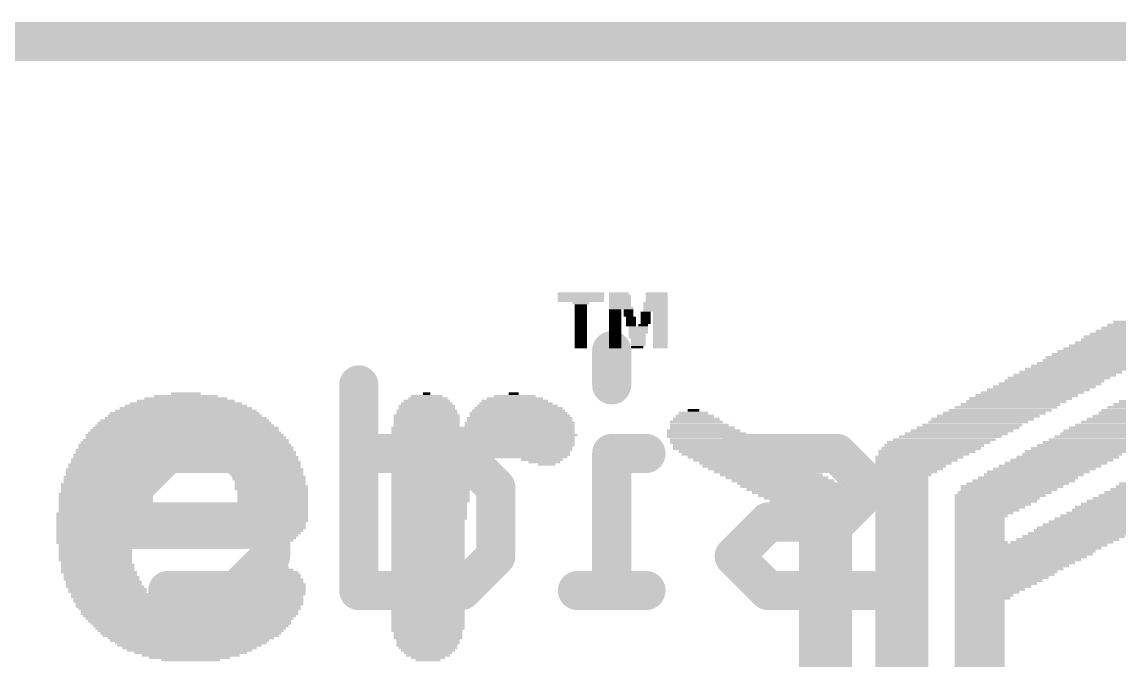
# Model space of a CAD drawing. Extents: x -53 to 61, y -36 to 25.
# Drawn here: x -9.19 to -3.49, y 7.17 to 10.52 of the extents above; entities that cross this region are included whole.
import ezdxf

# ---------------------------------------------------------------- set-up
doc = ezdxf.new("R2010")
doc.units = 0
for name, color, linetype in [('1', 12, 'CONTINUOUS'), ('16', 132, 'CONTINUOUS'), ('20', 53, 'CONTINUOUS'), ('21', 41, 'CONTINUOUS'), ('22', 40, 'CONTINUOUS')]:
    doc.layers.add(name, color=color, linetype=linetype)

# ---------------------------------------------------------------- blocks, each defined once
blk = doc.blocks.new('RECT')
blk.add_solid([(-0.5, -0.5), (0.5, -0.5), (-0.5, 0.5), (0.5, 0.5)])

msp = doc.modelspace()

# ---------------------------------------------------------------- linework, layer by layer
at = {"layer": '1', "const_width": 0.2032}
msp.add_lwpolyline([(26.162, 10.414), (-26.162, 10.414)], dxfattribs=at)
at = {"layer": '16', "const_width": 0.2032}
msp.add_lwpolyline([(26.162, 10.414), (-26.162, 10.414)], dxfattribs=at)
at = {"layer": '20', "const_width": 0.2032}
msp.add_lwpolyline([(-18.2245, 10.414), (18.2245, 10.414)], dxfattribs=at)
at = {"layer": '22', "const_width": 0.2032}
for points in [[(-6.1265, 8.8085), (-6.1265, 8.6306)], [(-7.4399, 8.6306), (-7.4399, 7.5629)], [(-8.4314, 8.2747), (-8.6093, 8.0967)], [(-8.0755, 8.2747), (-8.4314, 8.2747)], [(-7.8975, 8.0967), (-8.0755, 8.2747)], [(-6.9061, 8.2747), (-7.4399, 8.2747)], [(-6.7281, 8.0967), (-6.9061, 8.2747)], [(-5.9485, 8.2747), (-6.1265, 8.2747)], [(-6.1265, 8.2747), (-6.1265, 7.5629)], [(-4.9571, 8.2747), (-5.491, 8.2747)], [(-4.7791, 8.0967), (-4.9571, 8.2747)], [(-8.6093, 8.0967), (-8.6093, 7.9188)], [(-7.8975, 7.7408), (-7.8975, 8.0967)], [(-6.7281, 7.7408), (-6.7281, 8.0967)], [(-4.9571, 7.9188), (-4.7791, 8.0967)], [(-8.6093, 7.9188), (-7.8975, 7.9188)], [(-5.491, 7.7408), (-5.313, 7.9188)], [(-5.313, 7.9188), (-4.9571, 7.9188)], [(-8.0755, 7.5629), (-7.8975, 7.7408)], [(-6.9061, 7.5629), (-6.7281, 7.7408)], [(-5.313, 7.5629), (-5.491, 7.7408)], [(-8.4314, 7.5629), (-8.0755, 7.5629)], [(-7.4399, 7.5629), (-6.9061, 7.5629)], [(-5.9485, 7.5629), (-6.3044, 7.5629)], [(-4.7791, 7.5629), (-5.313, 7.5629)]]:
    msp.add_lwpolyline(points, dxfattribs=at)
at = {"layer": '22', "const_width": 0.1016}
for points in [[(-6.0757, 8.8085, 1), (-6.1773, 8.8085)], [(-7.3891, 8.6306, 1), (-7.4907, 8.6306)], [(-6.1773, 8.6306, 1), (-6.0757, 8.6306)], [(-8.4314, 8.3255, 1), (-8.4314, 8.2239)], [(-8.3955, 8.2387, 1), (-8.4673, 8.3106)], [(-8.0396, 8.3106, 1), (-8.1114, 8.2387)], [(-8.0755, 8.2239, 1), (-8.0755, 8.3255)], [(-7.4399, 8.3255, 1), (-7.4399, 8.2239)], [(-6.8702, 8.3106, 1), (-6.942, 8.2387)], [(-6.9061, 8.2239, 1), (-6.9061, 8.3255)], [(-6.1265, 8.3255, 1), (-6.1265, 8.2239)], [(-6.0757, 8.2747, 1), (-6.1773, 8.2747)], [(-5.9485, 8.2239, 1), (-5.9485, 8.3255)], [(-5.491, 8.3255, 1), (-5.491, 8.2239)], [(-4.9212, 8.3106, 1), (-4.993, 8.2387)], [(-4.9571, 8.2239, 1), (-4.9571, 8.3255)], [(-8.6453, 8.1326, 1), (-8.5734, 8.0608)], [(-8.5585, 8.0967, 1), (-8.6601, 8.0967)], [(-7.8467, 8.0967, 1), (-7.9483, 8.0967)], [(-7.9335, 8.0608, 1), (-7.8616, 8.1326)], [(-6.6773, 8.0967, 1), (-6.7789, 8.0967)], [(-6.7641, 8.0608, 1), (-6.6922, 8.1326)], [(-4.7432, 8.0608, 1), (-4.8151, 8.1326)], [(-4.8151, 8.0608, 1), (-4.7432, 8.1326)], [(-8.6093, 7.9696, 1), (-8.6093, 7.868)], [(-7.8975, 7.868, 1), (-7.8975, 7.9696)], [(-5.313, 7.9696, 1), (-5.313, 7.868)], [(-5.2771, 7.8828, 1), (-5.3489, 7.9547)], [(-4.993, 7.9547, 1), (-4.9212, 7.8828)], [(-4.9571, 7.868, 1), (-4.9571, 7.9696)], [(-8.6601, 7.9188, 1), (-8.5585, 7.9188)], [(-7.8616, 7.7049, 1), (-7.9335, 7.7767)], [(-6.6922, 7.7049, 1), (-6.7641, 7.7767)], [(-5.455, 7.7767, 1), (-5.5269, 7.7049)], [(-5.5269, 7.7767, 1), (-5.455, 7.7049)], [(-7.9483, 7.7408, 1), (-7.8467, 7.7408)], [(-6.7789, 7.7408, 1), (-6.6773, 7.7408)], [(-8.4314, 7.6136, 1), (-8.4314, 7.5121)], [(-8.1114, 7.5988, 1), (-8.0396, 7.5269)], [(-8.0755, 7.5121, 1), (-8.0755, 7.6136)], [(-7.4399, 7.6136, 1), (-7.4399, 7.5121)], [(-6.942, 7.5988, 1), (-6.8702, 7.5269)], [(-6.9061, 7.5121, 1), (-6.9061, 7.6136)], [(-6.3044, 7.6136, 1), (-6.3044, 7.5121)], [(-5.9485, 7.5121, 1), (-5.9485, 7.6136)], [(-5.313, 7.6136, 1), (-5.313, 7.5121)], [(-5.3489, 7.5269, 1), (-5.2771, 7.5988)], [(-4.7791, 7.5121, 1), (-4.7791, 7.6136)], [(-7.4907, 7.5629, 1), (-7.3891, 7.5629)], [(-6.1773, 7.5629, 1), (-6.0757, 7.5629)]]:
    msp.add_lwpolyline(points, format="xyb", dxfattribs=at)

# ---------------------------------------------------------------- block references
at = {"layer": '21'}
for p, xscale, yscale in [((-6.2865, 9.1059), 0.2413, 0.0127), ((-6.2865, 9.0932), 0.2413, 0.0127), ((-6.2865, 9.0805), 0.2413, 0.0127), ((-6.2865, 9.0678), 0.2413, 0.0127), ((-6.2865, 9.0551), 0.0889, 0.0127), ((-6.0897, 9.1059), 0.1016, 0.0127), ((-6.0833, 9.0932), 0.1143, 0.0127), ((-6.0833, 9.0805), 0.1143, 0.0127), ((-6.0833, 9.0678), 0.1143, 0.0127), ((-6.0833, 9.0551), 0.1143, 0.0127), ((-5.8992, 9.0551), 0.127, 0.0127), ((-5.8928, 9.1059), 0.1143, 0.0127), ((-5.8928, 9.0932), 0.1143, 0.0127), ((-5.8928, 9.0805), 0.1143, 0.0127), ((-5.8928, 9.0678), 0.1143, 0.0127), ((-6.2865, 9.0424), 0.0635, 0.0127), ((-6.2865, 9.0297), 0.0635, 0.0127), ((-6.2865, 9.017), 0.0635, 0.0127), ((-6.2865, 9.0043), 0.0635, 0.0127), ((-6.0833, 9.0424), 0.1143, 0.0127), ((-6.077, 9.0297), 0.127, 0.0127), ((-6.1087, 9.017), 0.0635, 0.0127), ((-6.1087, 9.0043), 0.0635, 0.0127), ((-6.0389, 9.017), 0.0508, 0.0127), ((-6.0389, 9.0043), 0.0508, 0.0127), ((-5.95, 9.0043), 0.0508, 0.0127), ((-5.8992, 9.0424), 0.127, 0.0127), ((-5.8992, 9.0297), 0.127, 0.0127), ((-5.8992, 9.017), 0.127, 0.0127), ((-5.8738, 9.0043), 0.0762, 0.0127), ((-6.2865, 8.9916), 0.0635, 0.0127), ((-6.2865, 8.9789), 0.0635, 0.0127), ((-6.2865, 8.9662), 0.0635, 0.0127), ((-6.2865, 8.9535), 0.0635, 0.0127), ((-6.2865, 8.9408), 0.0635, 0.0127), ((-6.1087, 8.9916), 0.0635, 0.0127), ((-6.1087, 8.9789), 0.0635, 0.0127), ((-6.1087, 8.9662), 0.0635, 0.0127), ((-6.1087, 8.9535), 0.0635, 0.0127), ((-6.1087, 8.9408), 0.0635, 0.0127), ((-6.0389, 8.9916), 0.0508, 0.0127), ((-6.0262, 8.9789), 0.0508, 0.0127), ((-6.0262, 8.9662), 0.0508, 0.0127), ((-6.0262, 8.9535), 0.0508, 0.0127), ((-6.0262, 8.9408), 0.0508, 0.0127), ((-5.9627, 8.9408), 0.0508, 0.0127), ((-5.95, 8.9916), 0.0508, 0.0127), ((-5.95, 8.9789), 0.0508, 0.0127), ((-5.95, 8.9662), 0.0508, 0.0127), ((-5.95, 8.9535), 0.0508, 0.0127), ((-5.8738, 8.9916), 0.0762, 0.0127), ((-5.8738, 8.9789), 0.0762, 0.0127), ((-5.8738, 8.9662), 0.0762, 0.0127), ((-5.8738, 8.9535), 0.0762, 0.0127), ((-5.8738, 8.9408), 0.0762, 0.0127), ((-3.3858, 8.9408), 0.3353, 0.0152), ((-3.3706, 8.956), 0.3048, 0.0152), ((-6.2865, 8.9281), 0.0635, 0.0127), ((-6.2865, 8.9154), 0.0635, 0.0127), ((-6.2865, 8.9027), 0.0635, 0.0127), ((-6.2865, 8.89), 0.0635, 0.0127), ((-6.1087, 8.9281), 0.0635, 0.0127), ((-6.1087, 8.9154), 0.0635, 0.0127), ((-6.1087, 8.9027), 0.0635, 0.0127), ((-6.1087, 8.89), 0.0635, 0.0127), ((-5.9881, 8.9281), 0.1016, 0.0127), ((-5.9881, 8.9154), 0.1016, 0.0127), ((-5.9881, 8.9027), 0.1016, 0.0127), ((-5.9944, 8.89), 0.0889, 0.0127), ((-5.8738, 8.9281), 0.0762, 0.0127), ((-5.8738, 8.9154), 0.0762, 0.0127), ((-5.8738, 8.9027), 0.0762, 0.0127), ((-5.8738, 8.89), 0.0762, 0.0127), ((-3.4468, 8.8798), 0.4572, 0.0152), ((-3.4315, 8.8951), 0.4267, 0.0152), ((-3.4163, 8.9103), 0.3962, 0.0152), ((-3.4011, 8.9256), 0.3658, 0.0152), ((-6.2865, 8.8773), 0.0635, 0.0127), ((-6.2865, 8.8646), 0.0635, 0.0127), ((-6.2865, 8.8519), 0.0635, 0.0127), ((-6.2865, 8.8392), 0.0635, 0.0127), ((-6.2865, 8.8265), 0.0635, 0.0127), ((-6.1087, 8.8773), 0.0635, 0.0127), ((-6.1087, 8.8646), 0.0635, 0.0127), ((-6.1087, 8.8519), 0.0635, 0.0127), ((-6.1087, 8.8392), 0.0635, 0.0127), ((-6.1087, 8.8265), 0.0635, 0.0127), ((-5.9944, 8.8773), 0.0889, 0.0127), ((-5.9881, 8.8646), 0.0762, 0.0127), ((-5.9881, 8.8519), 0.0762, 0.0127), ((-5.9881, 8.8392), 0.0762, 0.0127), ((-5.9944, 8.8265), 0.0635, 0.0127), ((-5.8738, 8.8773), 0.0762, 0.0127), ((-5.8738, 8.8646), 0.0762, 0.0127), ((-5.8738, 8.8519), 0.0762, 0.0127), ((-5.8738, 8.8392), 0.0762, 0.0127), ((-5.8738, 8.8265), 0.0762, 0.0127), ((-3.4925, 8.8341), 0.5182, 0.0152), ((-3.4773, 8.8494), 0.4877, 0.0152), ((-3.4544, 8.8646), 0.4724, 0.0152), ((-3.6068, 8.7732), 0.5334, 0.0152), ((-3.5763, 8.7884), 0.5334, 0.0152), ((-3.5458, 8.8036), 0.5334, 0.0152), ((-3.5154, 8.8189), 0.5334, 0.0152), ((-3.7135, 8.7122), 0.5334, 0.0152), ((-3.683, 8.7274), 0.5334, 0.0152), ((-3.6525, 8.7427), 0.5334, 0.0152), ((-3.6297, 8.7579), 0.5182, 0.0152), ((-3.8278, 8.6512), 0.5182, 0.0152), ((-3.8049, 8.6665), 0.5334, 0.0152), ((-3.7744, 8.6817), 0.5334, 0.0152), ((-3.744, 8.697), 0.5334, 0.0152), ((-3.9116, 8.6055), 0.5334, 0.0152), ((-3.8811, 8.6208), 0.5334, 0.0152), ((-3.8506, 8.636), 0.5334, 0.0152), ((-8.3376, 8.5471), 0.508, 0.0127), ((-8.3376, 8.5598), 0.4318, 0.0127), ((-8.3376, 8.5725), 0.3302, 0.0127), ((-8.3376, 8.5852), 0.1524, 0.0127), ((-7.0866, 8.5471), 0.2413, 0.0127), ((-7.0803, 8.5598), 0.2032, 0.0127), ((-7.0866, 8.5725), 0.1651, 0.0127), ((-7.0866, 8.5852), 0.0381, 0.0127), ((-6.6294, 8.5471), 0.3429, 0.0127), ((-6.6294, 8.5598), 0.2921, 0.0127), ((-6.6294, 8.5725), 0.2159, 0.0127), ((-6.6358, 8.5852), 0.0508, 0.0127), ((-4.0259, 8.5446), 0.5182, 0.0152), ((-4.003, 8.5598), 0.5334, 0.0152), ((-3.9726, 8.575), 0.5334, 0.0152), ((-3.9421, 8.5903), 0.5334, 0.0152), ((-3.2258, 8.5446), 0.5334, 0.0152), ((-8.3439, 8.4836), 0.7747, 0.0127), ((-8.3376, 8.4963), 0.7366, 0.0127), ((-8.3376, 8.509), 0.6858, 0.0127), ((-8.3376, 8.5217), 0.635, 0.0127), ((-8.3376, 8.5344), 0.5842, 0.0127), ((-7.0866, 8.4963), 0.3175, 0.0127), ((-7.0866, 8.4836), 0.3175, 0.0127), ((-7.0866, 8.5217), 0.2921, 0.0127), ((-7.0866, 8.509), 0.2921, 0.0127), ((-7.0866, 8.5344), 0.2667, 0.0127), ((-6.6104, 8.4836), 0.508, 0.0127), ((-6.6104, 8.4963), 0.4826, 0.0127), ((-6.6104, 8.509), 0.4572, 0.0127), ((-6.6167, 8.5217), 0.4191, 0.0127), ((-6.6231, 8.5344), 0.381, 0.0127), ((-5.7023, 8.4836), 0.1524, 0.0152), ((-5.7023, 8.4988), 0.061, 0.0152), ((-4.1402, 8.4836), 0.5334, 0.0152), ((-4.1097, 8.4988), 0.5334, 0.0152), ((-4.0792, 8.5141), 0.5334, 0.0152), ((-4.0564, 8.5293), 0.5182, 0.0152), ((-3.3325, 8.4836), 0.5334, 0.0152), ((-3.3172, 8.4988), 0.5334, 0.0152), ((-3.2868, 8.5141), 0.5334, 0.0152), ((-3.2563, 8.5293), 0.5334, 0.0152), ((-8.3439, 8.4328), 0.9017, 0.0127), ((-8.3439, 8.4455), 0.8763, 0.0127), ((-8.3376, 8.4582), 0.8382, 0.0127), ((-8.3439, 8.4709), 0.8001, 0.0127), ((-7.0866, 8.4709), 0.3429, 0.0127), ((-7.0866, 8.4582), 0.3429, 0.0127), ((-7.0866, 8.4455), 0.3429, 0.0127), ((-7.0866, 8.4328), 0.3429, 0.0127), ((-6.604, 8.4328), 0.5715, 0.0127), ((-6.604, 8.4582), 0.5461, 0.0127), ((-6.604, 8.4455), 0.5461, 0.0127), ((-6.604, 8.4709), 0.5207, 0.0127), ((-5.6871, 8.4379), 0.2743, 0.0152), ((-5.6718, 8.4226), 0.3048, 0.0152), ((-5.6871, 8.4531), 0.2438, 0.0152), ((-5.6947, 8.4684), 0.1981, 0.0152), ((-4.2545, 8.4226), 0.5182, 0.0152), ((-4.224, 8.4379), 0.5182, 0.0152), ((-4.2012, 8.4531), 0.5334, 0.0152), ((-4.1707, 8.4684), 0.5334, 0.0152), ((-3.4544, 8.4226), 0.5334, 0.0152), ((-3.4239, 8.4379), 0.5334, 0.0152), ((-3.3934, 8.4531), 0.5334, 0.0152), ((-3.363, 8.4684), 0.5334, 0.0152), ((-8.3439, 8.3693), 1.0287, 0.0127), ((-8.3439, 8.382), 1.0033, 0.0127), ((-8.3439, 8.3947), 0.9779, 0.0127), ((-8.3376, 8.4074), 0.9652, 0.0127), ((-8.3439, 8.4201), 0.9271, 0.0127), ((-6.7945, 8.4074), 0.9525, 0.0127), ((-6.7945, 8.3947), 0.9525, 0.0127), ((-6.7945, 8.382), 0.9525, 0.0127), ((-6.7881, 8.3693), 0.9652, 0.0127), ((-7.0866, 8.4201), 0.3429, 0.0127), ((-6.604, 8.4201), 0.5715, 0.0127), ((-5.649, 8.3922), 0.381, 0.0152), ((-5.6337, 8.3769), 0.4115, 0.0152), ((-5.6566, 8.4074), 0.3353, 0.0152), ((-4.3383, 8.3769), 0.5334, 0.0152), ((-4.3078, 8.3922), 0.5334, 0.0152), ((-4.2774, 8.4074), 0.5334, 0.0152), ((-3.5382, 8.3769), 0.5182, 0.0152), ((-3.5154, 8.3922), 0.5334, 0.0152), ((-3.4849, 8.4074), 0.5334, 0.0152), ((-8.3439, 8.3185), 1.1049, 0.0127), ((-8.3439, 8.3312), 1.0795, 0.0127), ((-8.3376, 8.3439), 1.0668, 0.0127), ((-8.3376, 8.3566), 1.0414, 0.0127), ((-6.7945, 8.3566), 0.9525, 0.0127), ((-6.7945, 8.3439), 0.9525, 0.0127), ((-6.7945, 8.3312), 0.9525, 0.0127), ((-6.7945, 8.3185), 0.9525, 0.0127), ((-5.6185, 8.3617), 0.442, 0.0152), ((-5.5956, 8.3464), 0.4572, 0.0152), ((-5.588, 8.3312), 0.4724, 0.0152), ((-5.5651, 8.316), 0.4877, 0.0152), ((-4.4526, 8.316), 0.5182, 0.0152), ((-4.4298, 8.3312), 0.5334, 0.0152), ((-4.3993, 8.3464), 0.5334, 0.0152), ((-4.3688, 8.3617), 0.5334, 0.0152), ((-3.6525, 8.316), 0.5334, 0.0152), ((-3.622, 8.3312), 0.5334, 0.0152), ((-3.5916, 8.3464), 0.5334, 0.0152), ((-3.5611, 8.3617), 0.5334, 0.0152), ((-8.7058, 8.2677), 0.4318, 0.0127), ((-8.7122, 8.255), 0.4191, 0.0127), ((-8.6868, 8.2804), 0.4445, 0.0127), ((-8.6741, 8.2931), 0.4699, 0.0127), ((-8.6487, 8.3058), 0.4953, 0.0127), ((-8.0328, 8.3058), 0.508, 0.0127), ((-8.0137, 8.2931), 0.4699, 0.0127), ((-7.9883, 8.2804), 0.4445, 0.0127), ((-7.982, 8.2677), 0.4318, 0.0127), ((-7.9629, 8.255), 0.4191, 0.0127), ((-6.8009, 8.3058), 0.9398, 0.0127), ((-6.8009, 8.2931), 0.9398, 0.0127), ((-6.8136, 8.255), 0.9144, 0.0127), ((-6.8072, 8.2804), 0.9271, 0.0127), ((-6.8072, 8.2677), 0.9271, 0.0127), ((-5.5499, 8.3007), 0.5182, 0.0152), ((-5.5194, 8.2855), 0.5182, 0.0152), ((-5.4966, 8.2702), 0.5334, 0.0152), ((-5.4661, 8.255), 0.5334, 0.0152), ((-4.5288, 8.255), 0.4572, 0.0152), ((-4.4907, 8.2855), 0.5029, 0.0152), ((-4.506, 8.2702), 0.4724, 0.0152), ((-4.4679, 8.3007), 0.5182, 0.0152), ((-3.7592, 8.255), 0.5334, 0.0152), ((-3.7363, 8.2702), 0.5182, 0.0152), ((-3.7135, 8.2855), 0.5334, 0.0152), ((-3.683, 8.3007), 0.5334, 0.0152), ((-8.7439, 8.2169), 0.4064, 0.0127), ((-8.7503, 8.2042), 0.3937, 0.0127), ((-8.7249, 8.2423), 0.4191, 0.0127), ((-8.7313, 8.2296), 0.4064, 0.0127), ((-7.9566, 8.2423), 0.4064, 0.0127), ((-7.9439, 8.2296), 0.4064, 0.0127), ((-7.9375, 8.2169), 0.3937, 0.0127), ((-7.9375, 8.2042), 0.3937, 0.0127), ((-7.0041, 8.2423), 0.5334, 0.0127), ((-7.0168, 8.2296), 0.508, 0.0127), ((-7.0295, 8.2169), 0.4826, 0.0127), ((-7.0358, 8.2042), 0.4699, 0.0127), ((-6.4897, 8.2423), 0.2159, 0.0127), ((-6.477, 8.2296), 0.1651, 0.0127), ((-6.4643, 8.2169), 0.0889, 0.0127), ((-5.4356, 8.2398), 0.5334, 0.0152), ((-5.4051, 8.2245), 0.5334, 0.0152), ((-5.3899, 8.2093), 0.5334, 0.0152), ((-4.5441, 8.2398), 0.4267, 0.0152), ((-4.5593, 8.2245), 0.3962, 0.0152), ((-4.5745, 8.2093), 0.3658, 0.0152), ((-3.8506, 8.2093), 0.5334, 0.0152), ((-3.8202, 8.2245), 0.5334, 0.0152), ((-3.7897, 8.2398), 0.5334, 0.0152), ((-8.7757, 8.1534), 0.3937, 0.0127), ((-8.782, 8.1407), 0.381, 0.0127), ((-8.7694, 8.1661), 0.381, 0.0127), ((-8.763, 8.1915), 0.3937, 0.0127), ((-8.763, 8.1788), 0.3937, 0.0127), ((-7.9248, 8.1915), 0.3937, 0.0127), ((-7.9184, 8.1788), 0.381, 0.0127), ((-7.9184, 8.1661), 0.381, 0.0127), ((-7.9058, 8.1534), 0.381, 0.0127), ((-7.9058, 8.1407), 0.381, 0.0127), ((-7.0422, 8.1915), 0.4572, 0.0127), ((-7.0422, 8.1788), 0.4572, 0.0127), ((-7.0549, 8.1534), 0.4318, 0.0127), ((-7.0549, 8.1407), 0.4318, 0.0127), ((-7.0485, 8.1661), 0.4445, 0.0127), ((-5.3594, 8.194), 0.5334, 0.0152), ((-5.3289, 8.1788), 0.5334, 0.0152), ((-5.2984, 8.1636), 0.5334, 0.0152), ((-5.268, 8.1483), 0.5334, 0.0152), ((-4.5822, 8.194), 0.3505, 0.0152), ((-4.6203, 8.1483), 0.2743, 0.0152), ((-4.5974, 8.1788), 0.32, 0.0152), ((-4.6126, 8.1636), 0.2896, 0.0152), ((-3.9649, 8.1483), 0.5182, 0.0152), ((-3.9345, 8.1636), 0.5182, 0.0152), ((-3.9116, 8.1788), 0.5334, 0.0152), ((-3.8811, 8.194), 0.5334, 0.0152), ((-8.7948, 8.1026), 0.381, 0.0127), ((-8.7948, 8.0899), 0.381, 0.0127), ((-8.7884, 8.1153), 0.3937, 0.0127), ((-8.782, 8.128), 0.381, 0.0127), ((-7.8994, 8.128), 0.3683, 0.0127), ((-7.8994, 8.1153), 0.3683, 0.0127), ((-7.8931, 8.1026), 0.381, 0.0127), ((-7.8931, 8.0899), 0.381, 0.0127), ((-7.0549, 8.128), 0.4318, 0.0127), ((-7.0612, 8.1153), 0.4191, 0.0127), ((-7.0612, 8.1026), 0.4191, 0.0127), ((-7.0612, 8.0899), 0.4191, 0.0127), ((-5.2375, 8.1331), 0.5334, 0.0152), ((-5.207, 8.1178), 0.5334, 0.0152), ((-5.1918, 8.1026), 0.5334, 0.0152), ((-5.1689, 8.0874), 0.5182, 0.0152), ((-4.6203, 8.1331), 0.2743, 0.0152), ((-4.6203, 8.1178), 0.2743, 0.0152), ((-4.6203, 8.1026), 0.2743, 0.0152), ((-4.6203, 8.0874), 0.2743, 0.0152), ((-4.0488, 8.1026), 0.5334, 0.0152), ((-4.064, 8.0874), 0.5029, 0.0152), ((-4.0183, 8.1178), 0.5334, 0.0152), ((-3.9878, 8.1331), 0.5334, 0.0152), ((-3.2791, 8.0874), 0.5182, 0.0152), ((-3.2487, 8.1026), 0.5182, 0.0152), ((-3.2258, 8.1178), 0.5334, 0.0152), ((-8.8075, 8.0645), 0.381, 0.0127), ((-8.8075, 8.0518), 0.381, 0.0127), ((-8.8075, 8.0391), 0.381, 0.0127), ((-8.8075, 8.0264), 0.381, 0.0127), ((-8.7948, 8.0772), 0.381, 0.0127), ((-7.8867, 8.0772), 0.3683, 0.0127), ((-7.8867, 8.0645), 0.3683, 0.0127), ((-7.8867, 8.0518), 0.3683, 0.0127), ((-7.8867, 8.0391), 0.3683, 0.0127), ((-7.8867, 8.0264), 0.3683, 0.0127), ((-7.0676, 8.0772), 0.4064, 0.0127), ((-7.0676, 8.0645), 0.4064, 0.0127), ((-7.0676, 8.0518), 0.4064, 0.0127), ((-7.0676, 8.0391), 0.4064, 0.0127), ((-7.0676, 8.0264), 0.4064, 0.0127), ((-5.146, 8.0721), 0.5029, 0.0152), ((-5.1308, 8.0569), 0.4724, 0.0152), ((-5.1079, 8.0416), 0.4572, 0.0152), ((-5.0927, 8.0264), 0.4267, 0.0152), ((-4.6203, 8.0721), 0.2743, 0.0152), ((-4.6203, 8.0569), 0.2743, 0.0152), ((-4.6203, 8.0416), 0.2743, 0.0152), ((-4.6203, 8.0264), 0.2743, 0.0152), ((-4.125, 8.0416), 0.442, 0.0152), ((-4.1326, 8.0264), 0.4267, 0.0152), ((-4.1097, 8.0569), 0.4724, 0.0152), ((-4.0869, 8.0721), 0.4877, 0.0152), ((-3.3401, 8.0264), 0.6401, 0.0152), ((-3.3401, 8.0416), 0.5791, 0.0152), ((-3.3249, 8.0569), 0.5486, 0.0152), ((-3.302, 8.0721), 0.5334, 0.0152), ((-8.3503, 8.0137), 1.2954, 0.0127), ((-8.3503, 8.001), 1.2954, 0.0127), ((-8.3503, 7.9883), 1.2954, 0.0127), ((-8.3503, 7.9756), 1.2954, 0.0127), ((-7.0739, 8.0137), 0.3937, 0.0127), ((-7.0739, 8.001), 0.3937, 0.0127), ((-7.0739, 7.9883), 0.3937, 0.0127), ((-7.0739, 7.9756), 0.3937, 0.0127), ((-5.0775, 8.0112), 0.3962, 0.0152), ((-5.0622, 7.9959), 0.3658, 0.0152), ((-5.0546, 7.9807), 0.3505, 0.0152), ((-4.6203, 8.0112), 0.2743, 0.0152), ((-4.6203, 7.9959), 0.2743, 0.0152), ((-4.6203, 7.9807), 0.2743, 0.0152), ((-4.1631, 7.9959), 0.3658, 0.0152), ((-4.1783, 7.9807), 0.3353, 0.0152), ((-4.1478, 8.0112), 0.3962, 0.0152), ((-3.3325, 7.9807), 0.8077, 0.0152), ((-3.3401, 7.9959), 0.762, 0.0152), ((-3.3401, 8.0112), 0.701, 0.0152), ((-8.3566, 7.9629), 1.3081, 0.0127), ((-8.3566, 7.9502), 1.3081, 0.0127), ((-8.3566, 7.9375), 1.3081, 0.0127), ((-8.3566, 7.9248), 1.3081, 0.0127), ((-8.3629, 7.9121), 1.2954, 0.0127), ((-7.0739, 7.9629), 0.3937, 0.0127), ((-7.0739, 7.9502), 0.3937, 0.0127), ((-7.0739, 7.9375), 0.3937, 0.0127), ((-7.0803, 7.9248), 0.381, 0.0127), ((-7.0803, 7.9121), 0.381, 0.0127), ((-5.0394, 7.9654), 0.32, 0.0152), ((-5.0241, 7.9502), 0.2896, 0.0152), ((-5.0165, 7.935), 0.2743, 0.0152), ((-5.0165, 7.9197), 0.2743, 0.0152), ((-4.6203, 7.9654), 0.2743, 0.0152), ((-4.6203, 7.9502), 0.2743, 0.0152), ((-4.6203, 7.935), 0.2743, 0.0152), ((-4.6203, 7.9197), 0.2743, 0.0152), ((-4.2088, 7.9502), 0.2743, 0.0152), ((-4.2164, 7.935), 0.2591, 0.0152), ((-4.2164, 7.9197), 0.2591, 0.0152), ((-4.1935, 7.9654), 0.3048, 0.0152), ((-3.3401, 7.9197), 1.0363, 0.0152), ((-3.3325, 7.935), 0.9906, 0.0152), ((-3.3325, 7.9502), 0.9296, 0.0152), ((-3.3325, 7.9654), 0.8687, 0.0152), ((-8.3693, 7.874), 1.2827, 0.0127), ((-8.3757, 7.8613), 1.27, 0.0127), ((-8.3629, 7.8994), 1.2954, 0.0127), ((-8.3629, 7.8867), 1.2954, 0.0127), ((-7.0803, 7.8994), 0.381, 0.0127), ((-7.0803, 7.8867), 0.381, 0.0127), ((-7.0803, 7.874), 0.381, 0.0127), ((-7.0803, 7.8613), 0.381, 0.0127), ((-5.0165, 7.9045), 0.2743, 0.0152), ((-5.0165, 7.8892), 0.2743, 0.0152), ((-5.0165, 7.874), 0.2743, 0.0152), ((-5.0165, 7.8588), 0.2743, 0.0152), ((-4.6203, 7.9045), 0.2743, 0.0152), ((-4.6203, 7.8892), 0.2743, 0.0152), ((-4.6203, 7.874), 0.2743, 0.0152), ((-4.6203, 7.8588), 0.2743, 0.0152), ((-4.2164, 7.9045), 0.2591, 0.0152), ((-4.2164, 7.8892), 0.2591, 0.0152), ((-4.2164, 7.874), 0.2591, 0.0152), ((-4.2164, 7.8588), 0.2591, 0.0152), ((-3.6982, 7.8588), 0.5334, 0.0152), ((-3.6754, 7.874), 0.5182, 0.0152), ((-3.6525, 7.8892), 0.5334, 0.0152), ((-3.622, 7.9045), 0.5334, 0.0152), ((-8.382, 7.8486), 1.2573, 0.0127), ((-8.3884, 7.8359), 1.2446, 0.0127), ((-8.3947, 7.8232), 1.2319, 0.0127), ((-8.4138, 7.8105), 1.1938, 0.0127), ((-8.4265, 7.7978), 1.143, 0.0127), ((-7.0803, 7.8486), 0.381, 0.0127), ((-7.0803, 7.8359), 0.381, 0.0127), ((-7.0803, 7.8232), 0.381, 0.0127), ((-7.0803, 7.8105), 0.381, 0.0127), ((-7.0803, 7.7978), 0.381, 0.0127), ((-5.0165, 7.8435), 0.2743, 0.0152), ((-5.0165, 7.8283), 0.2743, 0.0152), ((-5.0165, 7.813), 0.2743, 0.0152), ((-5.0165, 7.7978), 0.2743, 0.0152), ((-4.6203, 7.8435), 0.2743, 0.0152), ((-4.6203, 7.8283), 0.2743, 0.0152), ((-4.6203, 7.813), 0.2743, 0.0152), ((-4.6203, 7.7978), 0.2743, 0.0152), ((-4.2164, 7.8435), 0.2591, 0.0152), ((-4.2164, 7.8283), 0.2591, 0.0152), ((-4.2088, 7.813), 0.2743, 0.0152), ((-3.9497, 7.7978), 0.7925, 0.0152), ((-3.7897, 7.813), 0.5334, 0.0152), ((-3.7592, 7.8283), 0.5334, 0.0152), ((-3.7287, 7.8435), 0.5334, 0.0152), ((-8.8075, 7.7724), 0.381, 0.0127), ((-8.8075, 7.7597), 0.381, 0.0127), ((-8.8075, 7.747), 0.381, 0.0127), ((-8.4836, 7.7851), 1.0287, 0.0127), ((-7.0803, 7.7851), 0.381, 0.0127), ((-7.0803, 7.7724), 0.381, 0.0127), ((-7.0803, 7.7597), 0.381, 0.0127), ((-7.0803, 7.747), 0.381, 0.0127), ((-5.0165, 7.7826), 0.2743, 0.0152), ((-5.0165, 7.7673), 0.2743, 0.0152), ((-5.0165, 7.7521), 0.2743, 0.0152), ((-4.6203, 7.7826), 0.2743, 0.0152), ((-4.6203, 7.7673), 0.2743, 0.0152), ((-4.6203, 7.7521), 0.2743, 0.0152), ((-3.9802, 7.7673), 0.7315, 0.0152), ((-3.9878, 7.7521), 0.7163, 0.0152), ((-3.9649, 7.7826), 0.762, 0.0152), ((-8.8075, 7.7343), 0.381, 0.0127), ((-8.8075, 7.7216), 0.381, 0.0127), ((-8.8011, 7.7089), 0.3683, 0.0127), ((-8.7948, 7.6962), 0.381, 0.0127), ((-8.7948, 7.6835), 0.381, 0.0127), ((-7.855, 7.6835), 0.1016, 0.0127), ((-7.0803, 7.7343), 0.381, 0.0127), ((-7.0803, 7.7216), 0.381, 0.0127), ((-7.0803, 7.7089), 0.381, 0.0127), ((-7.0803, 7.6962), 0.381, 0.0127), ((-7.0803, 7.6835), 0.381, 0.0127), ((-5.0165, 7.7368), 0.2743, 0.0152), ((-5.0165, 7.7216), 0.2743, 0.0152), ((-5.0165, 7.7064), 0.2743, 0.0152), ((-5.0165, 7.6911), 0.2743, 0.0152), ((-4.6203, 7.7368), 0.2743, 0.0152), ((-4.6203, 7.7216), 0.2743, 0.0152), ((-4.6203, 7.7064), 0.2743, 0.0152), ((-4.6203, 7.6911), 0.2743, 0.0152), ((-4.0183, 7.7216), 0.6553, 0.0152), ((-4.0488, 7.6911), 0.5944, 0.0152), ((-4.003, 7.7368), 0.6858, 0.0152), ((-4.0335, 7.7064), 0.6248, 0.0152), ((-8.7948, 7.6708), 0.381, 0.0127), ((-8.7884, 7.6581), 0.3937, 0.0127), ((-8.7757, 7.6327), 0.3937, 0.0127), ((-8.782, 7.6454), 0.381, 0.0127), ((-7.8613, 7.6327), 0.2413, 0.0127), ((-7.855, 7.6454), 0.2286, 0.0127), ((-7.855, 7.6581), 0.2032, 0.0127), ((-7.855, 7.6708), 0.1524, 0.0127), ((-7.0803, 7.6708), 0.381, 0.0127), ((-7.0803, 7.6581), 0.381, 0.0127), ((-7.0803, 7.6454), 0.381, 0.0127), ((-7.0803, 7.6327), 0.381, 0.0127), ((-5.0165, 7.6759), 0.2743, 0.0152), ((-5.0165, 7.6606), 0.2743, 0.0152), ((-5.0165, 7.6454), 0.2743, 0.0152), ((-5.0165, 7.6302), 0.2743, 0.0152), ((-4.6203, 7.6759), 0.2743, 0.0152), ((-4.6203, 7.6606), 0.2743, 0.0152), ((-4.6203, 7.6454), 0.2743, 0.0152), ((-4.6203, 7.6302), 0.2743, 0.0152), ((-4.064, 7.6759), 0.5639, 0.0152), ((-4.0869, 7.6454), 0.5182, 0.0152), ((-4.1021, 7.6302), 0.4877, 0.0152), ((-4.0792, 7.6606), 0.5334, 0.0152), ((-8.7757, 7.62), 0.3937, 0.0127), ((-8.7567, 7.5819), 0.4064, 0.0127), ((-8.763, 7.6073), 0.3937, 0.0127), ((-8.763, 7.5946), 0.3937, 0.0127), ((-7.874, 7.5819), 0.3175, 0.0127), ((-7.8677, 7.5946), 0.3048, 0.0127), ((-7.8677, 7.6073), 0.2794, 0.0127), ((-7.8613, 7.62), 0.2667, 0.0127), ((-7.0803, 7.62), 0.381, 0.0127), ((-7.0803, 7.6073), 0.381, 0.0127), ((-7.0803, 7.5946), 0.381, 0.0127), ((-7.0803, 7.5819), 0.381, 0.0127), ((-5.0165, 7.6149), 0.2743, 0.0152), ((-5.0165, 7.5997), 0.2743, 0.0152), ((-5.0165, 7.5844), 0.2743, 0.0152), ((-5.0165, 7.5692), 0.2743, 0.0152), ((-4.6203, 7.6149), 0.2743, 0.0152), ((-4.6203, 7.5997), 0.2743, 0.0152), ((-4.6203, 7.5844), 0.2743, 0.0152), ((-4.6203, 7.5692), 0.2743, 0.0152), ((-4.1326, 7.5997), 0.4267, 0.0152), ((-4.1631, 7.5692), 0.3658, 0.0152), ((-4.1173, 7.6149), 0.4572, 0.0152), ((-4.1478, 7.5844), 0.3962, 0.0152), ((-8.7439, 7.5692), 0.4064, 0.0127), ((-8.7439, 7.5565), 0.4064, 0.0127), ((-8.7313, 7.5438), 0.4064, 0.0127), ((-8.7249, 7.5311), 0.4191, 0.0127), ((-8.7122, 7.5184), 0.4191, 0.0127), ((-7.9248, 7.5184), 0.3937, 0.0127), ((-7.9121, 7.5311), 0.3683, 0.0127), ((-7.8994, 7.5438), 0.3683, 0.0127), ((-7.8931, 7.5565), 0.3556, 0.0127), ((-7.8803, 7.5692), 0.3302, 0.0127), ((-7.0803, 7.5692), 0.381, 0.0127), ((-7.0803, 7.5565), 0.381, 0.0127), ((-7.0803, 7.5438), 0.381, 0.0127), ((-7.0803, 7.5311), 0.381, 0.0127), ((-7.0803, 7.5184), 0.381, 0.0127), ((-5.0165, 7.554), 0.2743, 0.0152), ((-5.0165, 7.5387), 0.2743, 0.0152), ((-5.0165, 7.5235), 0.2743, 0.0152), ((-4.6203, 7.554), 0.2743, 0.0152), ((-4.6203, 7.5387), 0.2743, 0.0152), ((-4.6203, 7.5235), 0.2743, 0.0152), ((-4.1783, 7.554), 0.3353, 0.0152), ((-4.2012, 7.5235), 0.2896, 0.0152), ((-4.1935, 7.5387), 0.3048, 0.0152), ((-8.6995, 7.5057), 0.4445, 0.0127), ((-8.6868, 7.493), 0.4445, 0.0127), ((-8.6741, 7.4803), 0.4699, 0.0127), ((-8.6487, 7.4676), 0.4953, 0.0127), ((-7.982, 7.4676), 0.4826, 0.0127), ((-7.9629, 7.4803), 0.4445, 0.0127), ((-7.9439, 7.493), 0.4318, 0.0127), ((-7.9312, 7.5057), 0.4064, 0.0127), ((-7.0803, 7.5057), 0.381, 0.0127), ((-7.0803, 7.493), 0.381, 0.0127), ((-7.0803, 7.4803), 0.381, 0.0127), ((-7.0803, 7.4676), 0.381, 0.0127), ((-5.0165, 7.5082), 0.2743, 0.0152), ((-5.0165, 7.493), 0.2743, 0.0152), ((-5.0165, 7.4778), 0.2743, 0.0152), ((-5.0165, 7.4625), 0.2743, 0.0152), ((-4.6203, 7.5082), 0.2743, 0.0152), ((-4.6203, 7.493), 0.2743, 0.0152), ((-4.6203, 7.4778), 0.2743, 0.0152), ((-4.6203, 7.4625), 0.2743, 0.0152), ((-4.2164, 7.5082), 0.2591, 0.0152), ((-4.2164, 7.493), 0.2591, 0.0152), ((-4.2164, 7.4778), 0.2591, 0.0152), ((-4.2164, 7.4625), 0.2591, 0.0152), ((-8.3185, 7.4549), 1.1303, 0.0127), ((-8.3185, 7.4422), 1.1303, 0.0127), ((-8.3185, 7.4295), 1.1049, 0.0127), ((-8.3185, 7.4168), 1.0795, 0.0127), ((-8.3185, 7.4041), 1.0541, 0.0127), ((-7.0803, 7.4549), 0.381, 0.0127), ((-7.0803, 7.4422), 0.381, 0.0127), ((-7.0803, 7.4295), 0.381, 0.0127), ((-7.0803, 7.4168), 0.381, 0.0127), ((-7.0803, 7.4041), 0.381, 0.0127), ((-5.0165, 7.4473), 0.2743, 0.0152), ((-5.0165, 7.432), 0.2743, 0.0152), ((-5.0165, 7.4168), 0.2743, 0.0152), ((-5.0165, 7.4016), 0.2743, 0.0152), ((-4.6203, 7.4473), 0.2743, 0.0152), ((-4.6203, 7.432), 0.2743, 0.0152), ((-4.6203, 7.4168), 0.2743, 0.0152), ((-4.6203, 7.4016), 0.2743, 0.0152), ((-4.2164, 7.4473), 0.2591, 0.0152), ((-4.2164, 7.432), 0.2591, 0.0152), ((-4.2164, 7.4168), 0.2591, 0.0152), ((-4.2164, 7.4016), 0.2591, 0.0152), ((-8.3122, 7.3914), 1.0414, 0.0127), ((-8.3122, 7.3787), 1.016, 0.0127), ((-8.3122, 7.366), 0.9906, 0.0127), ((-8.3122, 7.3533), 0.9652, 0.0127), ((-7.0803, 7.3914), 0.381, 0.0127), ((-7.0803, 7.3787), 0.381, 0.0127), ((-7.0803, 7.366), 0.381, 0.0127), ((-7.0866, 7.3533), 0.3683, 0.0127), ((-5.0165, 7.3863), 0.2743, 0.0152), ((-5.0165, 7.3711), 0.2743, 0.0152), ((-5.0165, 7.3558), 0.2743, 0.0152), ((-5.0165, 7.3406), 0.2743, 0.0152), ((-4.6203, 7.3863), 0.2743, 0.0152), ((-4.6203, 7.3711), 0.2743, 0.0152), ((-4.6203, 7.3558), 0.2743, 0.0152), ((-4.6203, 7.3406), 0.2743, 0.0152), ((-4.2164, 7.3863), 0.2591, 0.0152), ((-4.2164, 7.3711), 0.2591, 0.0152), ((-4.2164, 7.3558), 0.2591, 0.0152), ((-4.2164, 7.3406), 0.2591, 0.0152), ((-8.3122, 7.3406), 0.9398, 0.0127), ((-8.3122, 7.3279), 0.9144, 0.0127), ((-8.3122, 7.3152), 0.8636, 0.0127), ((-8.3185, 7.3025), 0.8255, 0.0127), ((-8.3122, 7.2898), 0.7874, 0.0127), ((-7.0803, 7.3406), 0.3556, 0.0127), ((-7.0803, 7.3279), 0.3556, 0.0127), ((-7.0803, 7.3152), 0.3556, 0.0127), ((-7.0803, 7.3025), 0.3302, 0.0127), ((-7.0803, 7.2898), 0.3302, 0.0127), ((-5.0165, 7.3254), 0.2743, 0.0152), ((-5.0165, 7.3101), 0.2743, 0.0152), ((-5.0165, 7.2949), 0.2743, 0.0152), ((-4.6203, 7.3254), 0.2743, 0.0152), ((-4.6203, 7.3101), 0.2743, 0.0152), ((-4.6203, 7.2949), 0.2743, 0.0152), ((-4.2164, 7.3254), 0.2591, 0.0152), ((-4.2164, 7.3101), 0.2591, 0.0152), ((-4.2164, 7.2949), 0.2591, 0.0152), ((-8.3185, 7.2771), 0.7493, 0.0127), ((-8.3185, 7.2644), 0.6985, 0.0127), ((-8.3185, 7.2517), 0.6477, 0.0127), ((-8.3122, 7.239), 0.5842, 0.0127), ((-7.0866, 7.2771), 0.3175, 0.0127), ((-7.0803, 7.2644), 0.3048, 0.0127), ((-7.0803, 7.2517), 0.2794, 0.0127), ((-7.0803, 7.239), 0.254, 0.0127), ((-5.0165, 7.2796), 0.2743, 0.0152), ((-5.0165, 7.2644), 0.2743, 0.0152), ((-5.0165, 7.2492), 0.2743, 0.0152), ((-5.0165, 7.2339), 0.2743, 0.0152), ((-4.6203, 7.2796), 0.2743, 0.0152), ((-4.6203, 7.2644), 0.2743, 0.0152), ((-4.6203, 7.2492), 0.2743, 0.0152), ((-4.6203, 7.2339), 0.2743, 0.0152), ((-4.2164, 7.2796), 0.2591, 0.0152), ((-4.2164, 7.2644), 0.2591, 0.0152), ((-4.2164, 7.2492), 0.2591, 0.0152), ((-4.2164, 7.2339), 0.2591, 0.0152), ((-8.3122, 7.2263), 0.508, 0.0127), ((-8.3185, 7.2136), 0.4191, 0.0127), ((-8.3122, 7.2009), 0.3048, 0.0127), ((-7.0803, 7.2263), 0.2286, 0.0127), ((-7.0803, 7.2136), 0.1778, 0.0127), ((-7.0803, 7.2009), 0.127, 0.0127), ((-5.0165, 7.2187), 0.2743, 0.0152), ((-5.0165, 7.2034), 0.2743, 0.0152), ((-5.0165, 7.1882), 0.2743, 0.0152), ((-5.0165, 7.173), 0.2743, 0.0152), ((-4.6203, 7.2187), 0.2743, 0.0152), ((-4.6203, 7.2034), 0.2743, 0.0152), ((-4.6203, 7.1882), 0.2743, 0.0152), ((-4.6203, 7.173), 0.2743, 0.0152), ((-4.2164, 7.2187), 0.2591, 0.0152), ((-4.2164, 7.2034), 0.2591, 0.0152), ((-4.2164, 7.1882), 0.2591, 0.0152), ((-4.2164, 7.173), 0.2591, 0.0152)]:
    msp.add_blockref('RECT', p, dxfattribs=dict(at, xscale=xscale, yscale=yscale))

doc.saveas('drawing.dxf')
